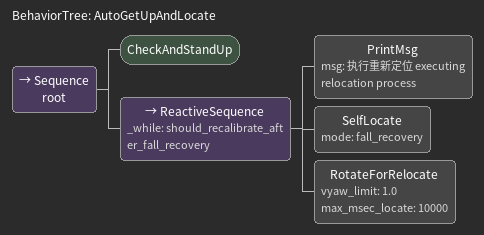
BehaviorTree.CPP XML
<root BTCPP_format="4" >
   <BehaviorTree ID="AutoGetUpAndLocate">
      <Sequence name="root">
         <CheckAndStandUp />
         <ReactiveSequence _while="should_recalibrate_after_fall_recovery">
            <PrintMsg msg="执行重新定位 executing relocation process"/>
            <SelfLocate mode="fall_recovery" />
            <RotateForRelocate vyaw_limit="1.0" max_msec_locate="10000" />
         </ReactiveSequence>
      </Sequence>
   </BehaviorTree>
</root>
